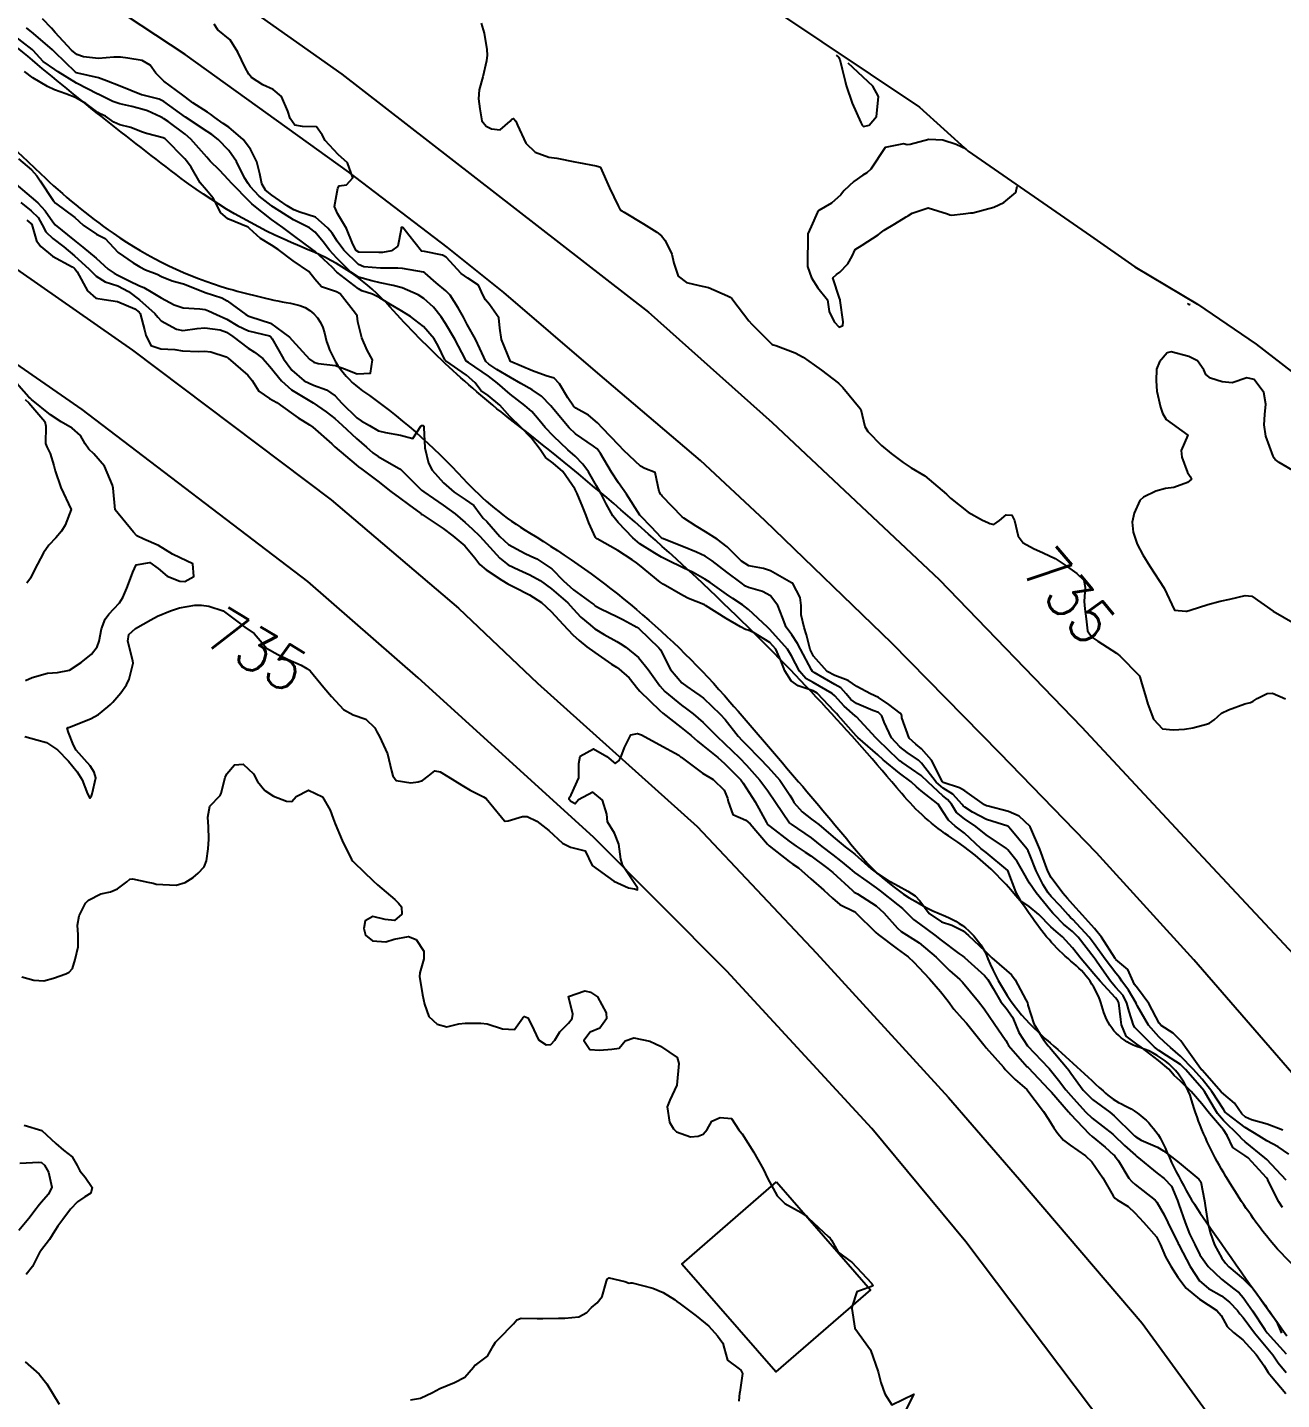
# Model space of a CAD drawing. Header units: metres. Extents: x 307586 to 320046, y 7427249 to 7434250.
# Drawn here: x 316756.6 to 316871.3, y 7432958 to 7433083.5 of the extents above; entities that cross this region are included whole.
import ezdxf
from ezdxf.enums import TextEntityAlignment as Align

# ---------------------------------------------------------------- set-up
doc = ezdxf.new("R2010")
doc.units = ezdxf.units.M
doc.header["$MEASUREMENT"] = 0
for name, color, linetype in [('Area', 45, 'Continuous'), ('Cotas', 45, 'Continuous'), ('Curvas de Nivel 1m', 11, 'Continuous'), ('Curvas de Nivel 5m', 15, 'Continuous'), ('Edificações', 30, 'Continuous'), ('Hidrografia', 140, 'Continuous'), ('Vias Primárias', 230, 'Continuous')]:
    doc.layers.add(name, color=color, linetype=linetype)
doc.styles.add('Style-STANDARD', font='STANDARD.shx')

msp = doc.modelspace()

# ---------------------------------------------------------------- linework, layer by layer
at = {"layer": 'Area'}
msp.add_polyline3d([(316824.71, 7433085.18, 738.48), (316838.16, 7433076.2, 743.81), (316842.61, 7433072.18, 737.76), (316853.8, 7433064.41, 734.72), (316857.86, 7433061.59, 734.48), (316863.59, 7433058.17, 735.29), (316868.94, 7433054.52, 734.84), (316873.78, 7433050.76, 734.61)], dxfattribs=at)
at = {"layer": 'Curvas de Nivel 1m', "flags": 128}
for points, elevation in [([(316871.92, 7432980.41), (316870.94, 7432981.08), (316869.93, 7432981.65), (316869.18, 7432982.09), (316867.94, 7432982.86), (316866.26, 7432984.13), (316866.11, 7432984.27), (316865.97, 7432984.47), (316864.89, 7432986.14), (316863.99, 7432987.28), (316863.22, 7432988.16), (316862.02, 7432989.39), (316861.12, 7432990.18), (316860.54, 7432990.7), (316860.04, 7432991.14), (316859.09, 7432992.21), (316858.08, 7432993.97), (316858.01, 7432994.15), (316857.98, 7432994.22), (316857.27, 7432995.41), (316856.67, 7432996.24), (316856.43, 7432996.57), (316856.11, 7432996.98), (316855.14, 7432998.26), (316854.14, 7432999.67), (316853.66, 7433000.27), (316852.17, 7433001.88), (316851.96, 7433002.08), (316851.75, 7433002.3), (316851.01, 7433003.14), (316850.19, 7433004), (316849.93, 7433004.32), (316849.46, 7433005.07), (316848.81, 7433006.33), (316848.24, 7433007.81), (316848.08, 7433008.18), (316847.98, 7433008.34), (316846.52, 7433010.12), (316846.31, 7433010.37), (316846.29, 7433010.39), (316846.27, 7433010.4), (316846.24, 7433010.41), (316844.28, 7433011.02), (316842.99, 7433011.7), (316842.29, 7433012.16), (316842.15, 7433012.27), (316842.05, 7433012.41), (316841.21, 7433013.34), (316840.31, 7433013.9), (316839.67, 7433014.45), (316838.34, 7433016.2), (316838.08, 7433016.46), (316837.04, 7433017.17), (316836.35, 7433017.67), (316835.61, 7433018.5), (316834.94, 7433019.95), (316834.71, 7433020.51), (316834.4, 7433020.81), (316833.9, 7433021.01), (316832.4, 7433021.63), (316831.88, 7433022.01), (316831.45, 7433022.54), (316830.96, 7433023.09), (316830.42, 7433023.39), (316828.54, 7433024.47), (316828.43, 7433024.53), (316828.4, 7433024.55), (316828.37, 7433024.58), (316828.29, 7433024.73), (316827.27, 7433026.6), (316827, 7433027.14), (316826.48, 7433027.93), (316825.98, 7433028.62), (316825.62, 7433029.5), (316825.21, 7433030.62), (316824.52, 7433031.5), (316823.79, 7433031.9), (316822.53, 7433032.24), (316822.25, 7433032.38), (316821.84, 7433032.67), (316820.54, 7433033.65), (316819.21, 7433034.69), (316818.56, 7433035.12), (316817.78, 7433035.49), (316816.57, 7433035.98), (316814.65, 7433036.75), (316814.58, 7433036.79), (316813.62, 7433037.8), (316812.67, 7433038.78), (316812.64, 7433038.82), (316812.6, 7433038.88), (316811.38, 7433040.79), (316810.64, 7433041.83), (316809.98, 7433042.81), (316808.98, 7433044.51), (316808.78, 7433044.82), (316808.67, 7433044.93), (316808.34, 7433045.17), (316806.69, 7433046.32), (316806.11, 7433046.86), (316804.72, 7433048.53), (316804.57, 7433048.72), (316804.45, 7433048.87), (316803.59, 7433049.75), (316802.74, 7433050.32), (316801.7, 7433050.91), (316800.75, 7433051.46), (316799.5, 7433052.2), (316798.77, 7433052.68), (316798.51, 7433052.94), (316797.96, 7433054.13), (316797.55, 7433054.96), (316796.81, 7433056.32), (316796.47, 7433056.97), (316795.97, 7433057.84), (316795.23, 7433058.99), (316794.85, 7433059.4), (316793.97, 7433060.12), (316792.96, 7433061.02), (316792.91, 7433061.06), (316792.86, 7433061.08), (316792.8, 7433061.09), (316790.87, 7433061.44), (316790.45, 7433061.46), (316788.87, 7433061.47), (316787.36, 7433061.57), (316786.87, 7433061.79), (316785.51, 7433063.1), (316784.9, 7433063.94), (316784.44, 7433064.65), (316784.07, 7433065.12), (316782.93, 7433066.13), (316781.5, 7433066.59), (316780.94, 7433066.8), (316780.34, 7433067.17), (316778.95, 7433068.14), (316778.37, 7433068.61), (316778.02, 7433069.19), (316777.85, 7433070.08), (316777.58, 7433071.2), (316777, 7433072.36), (316776.32, 7433073.22), (316775.02, 7433074.35), (316774.5, 7433074.71), (316773.71, 7433075.25), (316773.32, 7433075.54), (316773.04, 7433075.72), (316771.72, 7433076.59), (316771.05, 7433077.09), (316770.79, 7433077.28), (316769.07, 7433078.56), (316768.34, 7433079.31), (316767.81, 7433080.04), (316767.09, 7433080.45), (316765.78, 7433080.66), (316765.1, 7433080.75), (316764.48, 7433080.75), (316763.1, 7433080.65), (316761.71, 7433080.78), (316761.1, 7433081.01), (316760.61, 7433081.4), (316759.13, 7433083.01), (316758.78, 7433083.43), (316757.98, 7433084.27)], 734), ([(316871.35, 7432975.55), (316871.01, 7432976.06), (316870.63, 7432976.82), (316870, 7432978.08), (316869.89, 7432978.26), (316868.22, 7432980.1), (316867.91, 7432980.3), (316866.82, 7432981.02), (316866.3, 7432982.12), (316865.94, 7432982.66), (316864.67, 7432984.14), (316863.97, 7432985.03), (316862.99, 7432986.16), (316861.99, 7432987.12), (316861.45, 7432987.63), (316860.97, 7432988.19), (316860.01, 7432988.98), (316858.42, 7432990.22), (316858.04, 7432990.48), (316857.04, 7432991.23), (316856.63, 7432992.24), (316856.56, 7432992.74), (316856.38, 7432994.25), (316856.29, 7432994.46), (316856.08, 7432994.71), (316854.67, 7432996.26), (316854.11, 7432996.91), (316852.95, 7432998.28), (316852.14, 7432999.31), (316851.22, 7433000.3), (316850.64, 7433000.8), (316850.16, 7433001.22), (316849.08, 7433002.33), (316848.18, 7433003.07), (316847.43, 7433003.59), (316847, 7433004.36), (316846.22, 7433006.37), (316844.24, 7433008.01), (316843.77, 7433008.39), (316842.26, 7433009.79), (316841.41, 7433010.42), (316840.81, 7433010.97), (316840.29, 7433011.78), (316839.86, 7433012.44), (316838.3, 7433013.66), (316837.87, 7433014.03), (316837.38, 7433014.47), (316836.32, 7433015.27), (316834.85, 7433016.5), (316834.35, 7433016.96), (316832.53, 7433018.53), (316832.37, 7433018.69), (316830.73, 7433020.56), (316830.56, 7433020.72), (316830.4, 7433020.9), (316828.81, 7433022.58), (316828.42, 7433022.79), (316827.07, 7433023.25), (316826.42, 7433023.73), (316825.84, 7433024.62), (316825.48, 7433025.58), (316825.01, 7433026.62), (316824.47, 7433027.21), (316822.97, 7433028.15), (316822.48, 7433028.34), (316822.25, 7433028.42), (316821.79, 7433028.66), (316820.49, 7433029.43), (316818.59, 7433030.62), (316818.51, 7433030.67), (316818.43, 7433030.7), (316817.05, 7433031.25), (316816.52, 7433031.53), (316814.73, 7433032.55), (316814.53, 7433032.67), (316814.43, 7433032.75), (316812.55, 7433034.29), (316812.27, 7433034.5), (316811.88, 7433034.78), (316810.57, 7433035.65), (316808.69, 7433036.71), (316808.58, 7433036.78), (316808.54, 7433036.82), (316807.93, 7433038.16), (316807.67, 7433038.83), (316807.38, 7433039.61), (316806.85, 7433040.85), (316806.63, 7433041.27), (316805.55, 7433042.86), (316804.66, 7433043.63), (316803.95, 7433044.16), (316803.46, 7433044.89), (316802.69, 7433045.92), (316801.69, 7433046.91), (316800.71, 7433047.91), (316799.79, 7433048.93), (316798.73, 7433049.81), (316798.06, 7433050.27), (316797.54, 7433050.96), (316796.75, 7433051.68), (316794.86, 7433052.99), (316794.77, 7433053.07), (316794.14, 7433054.35), (316793.77, 7433055.01), (316792.81, 7433056.14), (316791.62, 7433057.03), (316790.83, 7433057.52), (316789.64, 7433058.24), (316788.84, 7433058.72), (316788.62, 7433058.84), (316788.14, 7433059.07), (316787.16, 7433059.39), (316786.85, 7433059.56), (316784.89, 7433061.11), (316784.86, 7433061.13), (316784.47, 7433061.51), (316782.89, 7433062.98), (316782.69, 7433063.14), (316780.91, 7433064.44), (316779.94, 7433065.17), (316778.92, 7433065.92), (316777.28, 7433067.2), (316777.1, 7433067.36), (316776.95, 7433067.51), (316775.25, 7433069.23), (316774.97, 7433069.54), (316774.15, 7433070.42), (316773.3, 7433071.26), (316772.99, 7433071.61), (316771.54, 7433073.27), (316771.02, 7433073.72), (316769.45, 7433074.87), (316769.03, 7433075.15), (316768.94, 7433075.21), (316768.75, 7433075.3), (316767.57, 7433075.85), (316767.04, 7433076.02), (316766.15, 7433076.24), (316765.04, 7433076.48), (316764.39, 7433076.7), (316763.05, 7433077.37), (316763.02, 7433077.38), (316761.07, 7433078.4), (316759.4, 7433079.42), (316759.08, 7433079.62), (316758.03, 7433080.37), (316757.1, 7433081.37), (316757.02, 7433081.45), (316755.12, 7433082.93)], 732), ([(316871.67, 7432978.05), (316869.91, 7432979.92), (316869.74, 7432980.08), (316867.93, 7432981.55), (316867.64, 7432981.82), (316867.38, 7432982.11), (316865.95, 7432983.5), (316865.41, 7432984.14), (316864.56, 7432985.56), (316864.21, 7432986.15), (316863.99, 7432986.44), (316862.49, 7432988.17), (316862.01, 7432988.62), (316860.75, 7432989.46), (316860.03, 7432989.9), (316859.65, 7432990.2), (316858.05, 7432991.8), (316857.84, 7432992.02), (316857.73, 7432992.22), (316857.32, 7432993.48), (316857.12, 7432994.23), (316856.77, 7432994.93), (316856.09, 7432995.7), (316855.62, 7432996.25), (316854.41, 7432997.98), (316854.22, 7432998.27), (316854.12, 7432998.39), (316852.66, 7433000.28), (316852.16, 7433000.79), (316851.33, 7433001.47), (316850.49, 7433002.32), (316850.34, 7433002.48), (316850.18, 7433002.67), (316848.81, 7433004.33), (316848.21, 7433005.21), (316847.57, 7433006.35), (316847.08, 7433007.2), (316846.24, 7433008.27), (316846.11, 7433008.37), (316844.26, 7433009.64), (316843.31, 7433010.4), (316842.28, 7433011.1), (316841.53, 7433011.66), (316841.07, 7433012.43), (316840.73, 7433012.86), (316840.3, 7433013.19), (316838.95, 7433014.45), (316838.32, 7433015.07), (316836.55, 7433016.28), (316836.34, 7433016.4), (316836.24, 7433016.49), (316834.36, 7433018.31), (316834.16, 7433018.51), (316832.39, 7433020.41), (316832.26, 7433020.53), (316831.26, 7433021.41), (316830.41, 7433022.34), (316830.17, 7433022.56), (316828.42, 7433023.57), (316827.77, 7433023.94), (316827.17, 7433024.6), (316826.45, 7433026.01), (316826.08, 7433026.61), (316824.48, 7433028.41), (316824.25, 7433028.63), (316822.51, 7433030.23), (316821.97, 7433030.66), (316821.1, 7433031.26), (316820.52, 7433031.65), (316819.01, 7433032.7), (316818.54, 7433033.02), (316817.45, 7433033.62), (316816.55, 7433034.05), (316815.12, 7433034.74), (316814.56, 7433035.03), (316813.95, 7433035.38), (316812.58, 7433036.26), (316811.94, 7433036.79), (316810.6, 7433038.2), (316810.12, 7433038.8), (316809.52, 7433039.91), (316809.06, 7433040.82), (316808.63, 7433041.55), (316807.88, 7433042.83), (316807.37, 7433043.55), (316806.67, 7433044.27), (316806.01, 7433044.86), (316804.69, 7433046.09), (316803.94, 7433046.88), (316803.38, 7433047.56), (316802.72, 7433048.34), (316802.08, 7433048.91), (316800.73, 7433049.95), (316799.58, 7433050.93), (316798.75, 7433051.57), (316796.91, 7433052.83), (316796.77, 7433052.92), (316796.72, 7433052.97), (316796.63, 7433053.12), (316795.67, 7433054.98), (316794.81, 7433056.4), (316794.41, 7433057), (316793.71, 7433057.89), (316792.84, 7433058.7), (316792.33, 7433059.03), (316790.85, 7433059.67), (316790.03, 7433059.87), (316788.85, 7433060.13), (316788.09, 7433060.31), (316786.86, 7433060.65), (316786.17, 7433061.1), (316784.88, 7433062.38), (316784.2, 7433063.12), (316783.63, 7433063.86), (316782.91, 7433064.76), (316782.38, 7433065.15), (316780.92, 7433065.89), (316779.08, 7433067.04), (316778.94, 7433067.13), (316778.87, 7433067.18), (316777.79, 7433068.04), (316776.96, 7433068.94), (316776.76, 7433069.21), (316776.44, 7433069.74), (316775.7, 7433071.22), (316775, 7433072.24), (316774.04, 7433073.24), (316773.45, 7433073.69), (316773.02, 7433073.97), (316771.03, 7433075.28), (316769.05, 7433076.72), (316768.65, 7433076.91), (316767.05, 7433077.32), (316767.01, 7433077.33), (316765.06, 7433078.12), (316763.83, 7433078.61), (316763.08, 7433078.86), (316761.19, 7433079.29), (316761.08, 7433079.34), (316760.99, 7433079.4), (316759.1, 7433081.22), (316759, 7433081.32), (316758.87, 7433081.42), (316757.13, 7433082.94), (316756.49, 7433083.46)], 733), ([(316830.54, 7433080.95), (316830.74, 7433080.75), (316830.87, 7433080.56), (316831.1, 7433079.68), (316831.36, 7433078.56), (316831.46, 7433078.17), (316832.01, 7433076.55), (316832.78, 7433074.8), (316832.9, 7433074.54), (316833.03, 7433074.41), (316833.55, 7433074.53), (316834.24, 7433075.33), (316834.36, 7433076.52), (316834.42, 7433077.17), (316833.9, 7433078.12), (316831.63, 7433080.21)], 734), ([(316755.78, 7433071.46), (316756.97, 7433070.45), (316757.44, 7433069.92), (316757.75, 7433069.44), (316758.94, 7433067.64), (316759.17, 7433067.42), (316760.92, 7433066.1), (316761.68, 7433065.39), (316762.9, 7433064.56), (316763.71, 7433064.17), (316764.46, 7433063.36), (316764.89, 7433062.89), (316766.26, 7433061.95), (316766.87, 7433061.58), (316767.39, 7433061.32), (316768.45, 7433060.9), (316768.86, 7433060.71), (316769.83, 7433060.31), (316770.85, 7433060.02), (316772.78, 7433059.26), (316772.84, 7433059.24), (316774.35, 7433058.75), (316774.84, 7433058.49), (316776.56, 7433057.21), (316776.82, 7433057.06), (316777.02, 7433057), (316778.81, 7433056.44), (316780.54, 7433055.16), (316780.79, 7433054.89), (316782.39, 7433053.14), (316782.77, 7433052.86), (316783.17, 7433052.73), (316784.76, 7433052.55), (316785.59, 7433052.27), (316786.75, 7433051.81), (316787.96, 7433051.86), (316788.15, 7433053.07), (316787.66, 7433053.96), (316787.16, 7433055.08), (316786.81, 7433056.54), (316786.74, 7433057.09), (316786.6, 7433057.32), (316785.19, 7433059.11), (316784.84, 7433059.3), (316783.49, 7433059.77), (316782.86, 7433060.47), (316782.32, 7433061.15), (316780.88, 7433062.12), (316779.51, 7433063.17), (316778.9, 7433063.58), (316777.89, 7433064.18), (316776.91, 7433065.1), (316776.77, 7433065.21), (316774.92, 7433065.97), (316774.23, 7433066.54), (316773.92, 7433067.25), (316773.56, 7433067.87), (316772.95, 7433068.6), (316772.39, 7433069.27), (316771.55, 7433070.7), (316771.14, 7433071.28), (316770.99, 7433071.46), (316769.18, 7433073.3), (316769.01, 7433073.39), (316767.47, 7433073.77), (316767.02, 7433073.94), (316766.03, 7433074.34), (316765.03, 7433074.57), (316764.49, 7433074.83), (316763.73, 7433075.37), (316763.24, 7433075.58), (316763.04, 7433075.69), (316761.92, 7433076.52), (316761.05, 7433077.04), (316760.11, 7433077.41), (316759.06, 7433077.79), (316758.42, 7433078.07), (316757.07, 7433078.86), (316756.32, 7433079.46)], 731), ([(316842.43, 7433072.36), (316841.5, 7433072.77), (316840.28, 7433073.18), (316839.02, 7433073.24), (316837.3, 7433072.77), (316837.02, 7433072.75), (316836.68, 7433072.83), (316835.01, 7433072.51), (316833.72, 7433070.53), (316833.35, 7433070.18), (316832.98, 7433069.96), (316832.14, 7433069.38), (316831.26, 7433068.56), (316831.13, 7433068.39), (316830.96, 7433068.18), (316830.1, 7433067.42), (316828.94, 7433066.74), (316828.82, 7433066.58), (316828.24, 7433065.27), (316827.94, 7433064.59), (316827.96, 7433063.65), (316827.92, 7433062.59), (316827.92, 7433061.63), (316828.29, 7433060.59), (316828.86, 7433059.66), (316829.74, 7433058.57), (316829.89, 7433057.51), (316830.34, 7433056.56), (316830.82, 7433056.08), (316831.14, 7433056.23), (316831.17, 7433056.56), (316830.89, 7433058.51), (316830.89, 7433058.56), (316830.85, 7433058.72), (316830.23, 7433060.57), (316830.56, 7433060.88), (316830.88, 7433061.1), (316831.59, 7433061.85), (316831.99, 7433062.55), (316832.26, 7433063.18), (316832.9, 7433063.58), (316834.38, 7433064.52), (316834.67, 7433064.76), (316834.92, 7433064.93), (316835.91, 7433065.51), (316836.94, 7433066.15), (316837.15, 7433066.27), (316837.49, 7433066.48), (316838.95, 7433066.98), (316840.71, 7433066.44), (316840.94, 7433066.33), (316841.08, 7433066.3), (316842.14, 7433066.43), (316842.84, 7433066.52), (316842.94, 7433066.51), (316843.04, 7433066.51), (316844.95, 7433067.05), (316845.86, 7433067.47), (316846.96, 7433068.37), (316847.08, 7433068.96)], 734), ([(316755.12, 7433069.47), (316756.94, 7433067.97), (316757.53, 7433067.44), (316758.2, 7433066.71), (316758.92, 7433065.69), (316759.14, 7433065.42), (316760.9, 7433064), (316761.66, 7433063.39), (316762.88, 7433062.37), (316763.98, 7433061.36), (316764.51, 7433061), (316764.86, 7433060.83), (316765.89, 7433060.31), (316766.85, 7433059.86), (316767.22, 7433059.7), (316767.89, 7433059.31), (316768.83, 7433058.74), (316770.01, 7433058.1), (316770.82, 7433057.84), (316772.36, 7433057.74), (316772.83, 7433057.67), (316773.14, 7433057.57), (316773.87, 7433057.24), (316774.82, 7433056.79), (316775.84, 7433056.19), (316776.8, 7433055.72), (316778.71, 7433055.27), (316778.79, 7433055.24), (316778.86, 7433055.18), (316778.98, 7433054.99), (316780.01, 7433053.17), (316780.76, 7433052.13), (316781.9, 7433051.15), (316782.74, 7433050.75), (316783.94, 7433050.33), (316784.73, 7433049.79), (316785.34, 7433049.1), (316786.71, 7433047.77), (316787.12, 7433047.5), (316787.87, 7433047.07), (316788.7, 7433046.58), (316789.32, 7433046.43), (316790.69, 7433046.19), (316791.82, 7433045.89), (316792.56, 7433047.02), (316792.66, 7433047.07), (316792.7, 7433047.08), (316792.76, 7433047.08), (316792.82, 7433047.02), (316792.82, 7433046.9), (316792.94, 7433045.02), (316793.27, 7433043.62), (316793.59, 7433043), (316794.64, 7433041.83), (316795.62, 7433040.98), (316796.62, 7433040.31), (316797.4, 7433039.75), (316798, 7433038.95), (316798.27, 7433038.61), (316798.6, 7433038.28), (316799.79, 7433036.93), (316800.57, 7433036.19), (316802.1, 7433035.36), (316802.56, 7433035.16), (316803.16, 7433034.88), (316804.54, 7433033.96), (316805.62, 7433032.86), (316806.52, 7433032.03), (316808.2, 7433030.82), (316808.37, 7433030.69), (316808.5, 7433030.58), (316809.01, 7433030.31), (316810.49, 7433029.59), (316811.02, 7433029.33), (316812.03, 7433028.78), (316812.32, 7433028.62), (316812.48, 7433028.5), (316814.32, 7433026.75), (316814.46, 7433026.54), (316815.38, 7433024.74), (316816.42, 7433023.53), (316816.89, 7433023.2), (316817.58, 7433022.71), (316818.07, 7433022.37), (316818.41, 7433022.12), (316819.94, 7433020.68), (316820.39, 7433020.18), (316821.57, 7433018.66), (316821.95, 7433018.25), (316822.35, 7433017.85), (316823.53, 7433016.64), (316824.33, 7433015.82), (316825.38, 7433014.62), (316826.3, 7433013.27), (316826.53, 7433012.85), (316826.67, 7433012.6), (316827.42, 7433011.73), (316828.28, 7433011.07), (316828.94, 7433010.57), (316830.26, 7433009.44), (316831.35, 7433008.54), (316831.86, 7433008.16), (316832.24, 7433007.85), (316833.73, 7433006.51), (316834.22, 7433006.14), (316835.19, 7433005.52), (316836.2, 7433004.97), (316837.09, 7433004.48), (316837.76, 7433004.04), (316838.18, 7433003.58), (316839.05, 7433002.45), (316840.17, 7433001.67), (316841.1, 7433001.36), (316842.16, 7433000.84), (316842.65, 7433000.41), (316844.13, 7432999.02), (316844.78, 7432998.38), (316846.11, 7432997.22), (316846.58, 7432996.84), (316846.91, 7432996.36), (316847.87, 7432994.55), (316848, 7432994.34), (316848.02, 7432994.29), (316848.07, 7432994.06), (316848.62, 7432992.33), (316849.52, 7432990.84), (316849.93, 7432990.32), (316850.03, 7432990.2), (316851.65, 7432988.3), (316851.81, 7432988.1), (316852, 7432987.83), (316853.13, 7432986.28), (316853.97, 7432985.41), (316855.57, 7432984.25), (316855.96, 7432983.93), (316857.69, 7432982.22), (316857.82, 7432982.11), (316857.93, 7432982.01), (316858.44, 7432981.7), (316859.92, 7432981.05), (316860.47, 7432980.74), (316861.2, 7432980.18), (316861.9, 7432979.64), (316863.7, 7432978.15), (316863.88, 7432977.88), (316864.21, 7432976.15), (316864.28, 7432975.73), (316864.52, 7432974.14), (316864.72, 7432973.25), (316865.12, 7432972.14), (316865.8, 7432970.9), (316866.13, 7432970.46), (316866.44, 7432970.12), (316867.78, 7432968.99), (316868.68, 7432968.09), (316869.75, 7432966.6), (316869.96, 7432966.29), (316870.15, 7432966.07), (316870.8, 7432965.13), (316871.27, 7432964.06)], 732), ([(316755.99, 7433067.46), (316756.93, 7433066.71), (316757.57, 7433066.09), (316757.94, 7433065.43), (316758.26, 7433064.78), (316758.9, 7433064.19), (316759.91, 7433063.41), (316760.88, 7433062.58), (316762.2, 7433061.39), (316762.86, 7433060.73), (316763.7, 7433060.21), (316764.85, 7433059.84), (316765.84, 7433059.34), (316766.83, 7433058.58), (316768.24, 7433057.31), (316768.5, 7433056.99), (316768.81, 7433056.66), (316770.21, 7433055.88), (316770.8, 7433055.75), (316772.12, 7433055.95), (316772.8, 7433056.01), (316774.22, 7433055.82), (316774.8, 7433055.6), (316775.37, 7433055.22), (316776.78, 7433054.15), (316777.36, 7433053.78), (316778.12, 7433053.19), (316778.76, 7433052.48), (316779.82, 7433051.17), (316780.73, 7433050.32), (316782.72, 7433049.14), (316783.92, 7433048.32), (316784.71, 7433047.7), (316785.36, 7433047.1), (316786.68, 7433045.87), (316787.58, 7433045.08), (316788.17, 7433044.57), (316788.66, 7433044.23), (316790.53, 7433043.16), (316790.65, 7433043.1), (316790.69, 7433043.07), (316790.72, 7433043.04), (316792.63, 7433041.16), (316792.82, 7433041.01), (316794.61, 7433039.8), (316795.71, 7433038.98), (316796.6, 7433038.21), (316797.24, 7433037.61), (316797.95, 7433036.95), (316798.57, 7433036.28), (316799.77, 7433034.93), (316800.55, 7433034.32), (316801.51, 7433033.87), (316802.54, 7433033.42), (316803.47, 7433032.88), (316804.52, 7433032.13), (316805.99, 7433030.86), (316806.5, 7433030.31), (316807.2, 7433029.55), (316808.03, 7433028.83), (316808.28, 7433028.63), (316808.48, 7433028.48), (316809.31, 7433027.97), (316810.47, 7433027.3), (316810.79, 7433027.12), (316811.32, 7433026.79), (316812.45, 7433025.86), (316813.36, 7433024.76), (316814.42, 7433023.25), (316814.87, 7433022.75), (316816.4, 7433021.48), (316816.84, 7433021.16), (316817.47, 7433020.71), (316818.38, 7433019.92), (316819.59, 7433018.69), (316820.36, 7433017.94), (316821.01, 7433017.33), (316821.69, 7433016.66), (316822.33, 7433016), (316823.57, 7433014.64), (316824.3, 7433013.65), (316824.99, 7433012.62), (316826.27, 7433010.72), (316826.33, 7433010.67), (316826.41, 7433010.61), (316828.25, 7433009.35), (316829.24, 7433008.57), (316830.24, 7433007.79), (316830.94, 7433007.26), (316831.78, 7433006.54), (316832.22, 7433006.18), (316833.34, 7433005.38), (316834.2, 7433004.79), (316834.56, 7433004.51), (316836.18, 7433003.23), (316836.6, 7433002.9), (316837.02, 7433002.48), (316837.6, 7433001.9), (316838.16, 7433001.49), (316839.57, 7433000.45), (316840.15, 7433000), (316841.76, 7432998.78), (316842.12, 7432998.52), (316842.26, 7432998.41), (316844.11, 7432996.75), (316844.42, 7432996.39), (316844.9, 7432995.57), (316845.6, 7432994.37), (316846.07, 7432993.77), (316846.66, 7432992.96), (316846.9, 7432992.36), (316847.24, 7432991.55), (316848.03, 7432990.34), (316849.95, 7432988.32), (316850, 7432988.26), (316850.87, 7432987.19), (316851.55, 7432986.3), (316851.98, 7432985.78), (316853.33, 7432984.28), (316853.95, 7432983.7), (316855.84, 7432982.25), (316855.93, 7432982.17), (316856.91, 7432981.22), (316857.91, 7432980.32), (316858.03, 7432980.22), (316859.89, 7432978.67), (316860.54, 7432978.19), (316861.19, 7432977.5), (316861.74, 7432976.17), (316861.77, 7432976.08), (316861.86, 7432975.83), (316862.44, 7432974.16), (316862.86, 7432973.13), (316863.32, 7432972.15), (316863.8, 7432971.2), (316864.55, 7432970.14), (316865.78, 7432968.99), (316866.91, 7432968.11), (316867.38, 7432967.73), (316867.76, 7432967.32), (316868.62, 7432966.09), (316869.73, 7432964.39), (316869.84, 7432964.2), (316869.94, 7432964.08), (316871.69, 7432962.16)], 733), ([(316756.52, 7433065.85), (316756.91, 7433065.56), (316756.97, 7433065.51), (316757, 7433065.45), (316757.43, 7433063.97), (316757.8, 7433063.44), (316758.88, 7433062.55), (316760.68, 7433061.59), (316760.86, 7433061.46), (316760.92, 7433061.4), (316761.13, 7433061.13), (316762.09, 7433059.39), (316762.83, 7433058.73), (316763.6, 7433058.6), (316764.83, 7433058.42), (316766.42, 7433057.73), (316766.81, 7433057.44), (316766.9, 7433057.33), (316767.28, 7433055.81), (316767.42, 7433055.32), (316767.86, 7433054.39), (316768.78, 7433054.08), (316770.06, 7433054.01), (316770.78, 7433053.91), (316772.21, 7433053.83), (316772.78, 7433053.87), (316773.35, 7433053.82), (316774.77, 7433053.34), (316774.94, 7433053.23), (316776.75, 7433051.67), (316777.13, 7433051.2), (316777.75, 7433050.21), (316778.73, 7433049.55), (316779.38, 7433049.17), (316780.71, 7433048.22), (316781.34, 7433047.78), (316782.38, 7433047.13), (316782.7, 7433046.91), (316784.41, 7433045.38), (316784.67, 7433045.14), (316784.71, 7433045.11), (316786.66, 7433043.46), (316786.87, 7433043.3), (316787.16, 7433043.08), (316788.64, 7433041.98), (316789.83, 7433041.05), (316790.62, 7433040.46), (316791.43, 7433039.85), (316792.55, 7433039.01), (316792.58, 7433038.99), (316792.6, 7433038.97), (316792.67, 7433038.94), (316794.59, 7433037.66), (316795.5, 7433036.98), (316796.57, 7433036.06), (316797.51, 7433034.96), (316797.95, 7433034.35), (316798.54, 7433033.86), (316799.97, 7433032.93), (316800.53, 7433032.59), (316801.14, 7433032.29), (316802.51, 7433031.59), (316803.59, 7433030.88), (316804.49, 7433030.05), (316805.57, 7433028.86), (316806.47, 7433027.91), (316807.03, 7433027.41), (316807.74, 7433026.83), (316808.46, 7433026.3), (316810, 7433025.24), (316810.44, 7433024.96), (316810.67, 7433024.8), (316811.62, 7433023.98), (316812.41, 7433022.98), (316812.58, 7433022.77), (316814.4, 7433020.99), (316814.68, 7433020.75), (316816.37, 7433019.45), (316817.27, 7433018.72), (316817.86, 7433018.21), (316818.35, 7433017.8), (316819.72, 7433016.69), (316820.34, 7433016.15), (316821.82, 7433014.66), (316822.03, 7433014.37), (316822.31, 7433013.94), (316823.12, 7433012.64), (316824.16, 7433010.75), (316824.23, 7433010.63), (316824.27, 7433010.58), (316824.5, 7433010.4), (316826.25, 7433009.04), (316826.88, 7433008.6), (316827.71, 7433008.06), (316828.23, 7433007.72), (316829.78, 7433006.56), (316830.22, 7433006.2), (316832.02, 7433004.53), (316832.11, 7433004.45), (316832.19, 7433004.4), (316832.48, 7433004.24), (316834.18, 7433003.13), (316834.91, 7433002.5), (316836.16, 7433001.08), (316836.47, 7433000.8), (316836.98, 7433000.48), (316838.14, 7432999.74), (316839.68, 7432998.44), (316840.12, 7432998), (316840.91, 7432997.23), (316841.83, 7432996.41), (316842.1, 7432996.14), (316843.56, 7432994.4), (316844.07, 7432993.71), (316844.98, 7432992.38), (316846.04, 7432990.81), (316846.2, 7432990.53), (316846.31, 7432990.37), (316848, 7432988.42), (316848.08, 7432988.34), (316849.98, 7432986.34), (316850.22, 7432986.08), (316851.78, 7432984.29), (316851.86, 7432984.2), (316851.95, 7432984.08), (316853.68, 7432982.27), (316853.93, 7432982.05), (316855.13, 7432981.05), (316855.91, 7432980.37), (316855.98, 7432980.31), (316856.03, 7432980.25), (316856.34, 7432979.81), (316857.31, 7432978.23), (316857.56, 7432977.91), (316857.88, 7432977.64), (316859.7, 7432976.2), (316859.86, 7432976.03), (316860.53, 7432974.87), (316860.87, 7432974.18), (316861.81, 7432972.25), (316861.86, 7432972.17), (316861.9, 7432972.08), (316862.9, 7432970.16), (316863.77, 7432968.83), (316864.57, 7432968.14), (316865.76, 7432967.45), (316866.51, 7432966.88), (316867.23, 7432966.11), (316867.46, 7432965.82), (316867.74, 7432965.48), (316868.78, 7432964.09), (316869.71, 7432962.98), (316870.45, 7432962.07), (316870.96, 7432961.34), (316871.68, 7432960.46)], 734), ([(316872.66, 7433042.75), (316871.05, 7433043.7), (316870.68, 7433043.97), (316870.59, 7433044.08), (316870.5, 7433044.27), (316869.83, 7433046.09), (316869.68, 7433047.13), (316869.73, 7433048.09), (316869.81, 7433049.01), (316869.63, 7433050.09), (316868.76, 7433051.28), (316868.08, 7433051.42), (316866.76, 7433050.96), (316865.84, 7433051.06), (316864.77, 7433051.41), (316864.34, 7433051.73), (316864.16, 7433052.16), (316863.59, 7433052.98), (316862.78, 7433053.37), (316861.17, 7433053.82), (316860.79, 7433053.72), (316860.09, 7433052.9), (316859.84, 7433052.21), (316859.8, 7433051.17), (316859.85, 7433050.21), (316860.19, 7433048.75), (316860.38, 7433048.2), (316860.72, 7433047.62), (316862.7, 7433046.18), (316862.08, 7433044.79), (316862.15, 7433044.19), (316862.66, 7433042.77), (316862.9, 7433042.42), (316863.04, 7433042.17), (316862.65, 7433041.85), (316861.42, 7433041.41), (316860.64, 7433041.32), (316859.77, 7433041.08), (316858.64, 7433040.53), (316858.31, 7433040.22), (316857.8, 7433039.05), (316857.61, 7433038.23), (316857.68, 7433037.32), (316858.06, 7433036.23), (316858.57, 7433035.23), (316859.22, 7433034.21), (316860.53, 7433032.2), (316861.46, 7433030.19), (316862.51, 7433030.08), (316862.6, 7433030.09), (316862.9, 7433030.17), (316864.52, 7433030.7), (316865.65, 7433031.01), (316866.52, 7433031.18), (316867.93, 7433031.52), (316868.53, 7433031.45), (316870.51, 7433030.08), (316872.5, 7433028.92)], 734), ([(316756.42, 7433023.74), (316757.01, 7433024.03), (316758.42, 7433024.43), (316759.35, 7433024.48), (316760.43, 7433024.68), (316761.51, 7433025.38), (316762.44, 7433026.16), (316762.98, 7433026.84), (316763.15, 7433027.36), (316763.36, 7433028.47), (316763.7, 7433029.36), (316764.03, 7433029.81), (316764.49, 7433030.31), (316765, 7433030.84), (316765.31, 7433031.34), (316765.67, 7433032.19), (316766.11, 7433033.33), (316766.22, 7433033.65), (316766.54, 7433034.33), (316767.78, 7433034.54), (316768.54, 7433033.99), (316769.36, 7433033.29), (316770.53, 7433032.82), (316770.99, 7433032.81), (316771.8, 7433033.26), (316771.7, 7433034.41), (316770.55, 7433034.98), (316769.85, 7433035.29), (316768.56, 7433036.09), (316767.22, 7433036.67), (316766.58, 7433036.97), (316766.3, 7433037.33), (316764.6, 7433039.35), (316764.42, 7433041.35), (316764.38, 7433041.6), (316763.64, 7433043.36), (316762.66, 7433044.49), (316762.21, 7433044.92), (316761.88, 7433045.38), (316761.44, 7433046.15), (316760.69, 7433046.84), (316759.68, 7433047.41), (316758.7, 7433048.04), (316756.96, 7433049.45), (316756.83, 7433049.56), (316756.73, 7433049.67), (316755.14, 7433051.47)], 734), ([(316756.38, 7433049.45), (316756.72, 7433049.14), (316758.17, 7433047.43), (316758.28, 7433047.01), (316758.25, 7433045.43), (316758.37, 7433045.13), (316758.66, 7433044.5), (316759.01, 7433043.42), (316759.14, 7433042.92), (316759.64, 7433041.41), (316760.6, 7433039.4), (316760.03, 7433037.96), (316759.72, 7433037.41), (316759.19, 7433036.8), (316758.56, 7433036.13), (316758.05, 7433035.43), (316757.5, 7433034.39), (316757.02, 7433033.44), (316756.86, 7433033.12), (316756.52, 7433032.64)], 734), ([(316756.09, 7432996.65), (316757.19, 7432996.33), (316758.09, 7432996.27), (316758.98, 7432996.52), (316760.1, 7432996.93), (316760.41, 7432997.08), (316760.7, 7432997.39), (316760.96, 7432998.23), (316761.22, 7432999.38), (316761.22, 7433000.47), (316761.17, 7433001.38), (316761.31, 7433002.23), (316761.89, 7433003.37), (316762.18, 7433003.66), (316763.31, 7433004.23), (316764.18, 7433004.43), (316764.84, 7433004.69), (316765.68, 7433005.34), (316765.96, 7433005.57), (316766.2, 7433005.6), (316767.61, 7433005.31), (316768.09, 7433005.2), (316768.19, 7433005.17), (316768.37, 7433005.12), (316770.19, 7433005.04), (316771.01, 7433005.27), (316771.73, 7433005.73), (316772.21, 7433006.11), (316772.75, 7433006.7), (316772.97, 7433007.24), (316773.13, 7433008.34), (316773.18, 7433009.24), (316773.14, 7433010.35), (316773.09, 7433011.24), (316773.28, 7433012.24), (316774.2, 7433013.23), (316774.24, 7433013.28), (316774.29, 7433013.44), (316774.66, 7433014.87), (316774.82, 7433015.22), (316775.51, 7433016.04), (316776.33, 7433016.1), (316777.25, 7433015.2), (316777.64, 7433014.52), (316778.3, 7433013.68), (316779.1, 7433013.17), (316780.29, 7433012.7), (316780.77, 7433012.67), (316781.17, 7433013.15), (316782.3, 7433013.73), (316783.56, 7433013.12), (316784.27, 7433011.9), (316784.55, 7433011.11), (316784.72, 7433010.64), (316785.36, 7433009.1), (316786.23, 7433007.37), (316786.34, 7433007.21), (316786.45, 7433007.09), (316788.2, 7433005.41), (316788.6, 7433005.06), (316790.18, 7433003.71), (316790.53, 7433003.39), (316790.8, 7433003.03), (316790.82, 7433002.37), (316790.15, 7433001.81), (316789.3, 7433001.9), (316788.16, 7433002.17), (316787.46, 7433001.76), (316787.34, 7433001.07), (316787.51, 7433000.44), (316788.13, 7432999.95), (316789.35, 7432999.83), (316790.13, 7433000.08), (316791.44, 7433000.33), (316792.13, 7433000.06), (316792.83, 7432999), (316792.83, 7432998.29), (316792.46, 7432997.01), (316792.44, 7432996.67), (316792.71, 7432995), (316792.91, 7432994.15), (316793.28, 7432993), (316794.04, 7432992.3), (316794.94, 7432992.08), (316796.04, 7432992.34), (316796.61, 7432992.4), (316798.04, 7432992.41), (316798.63, 7432992.34), (316800.04, 7432991.9), (316801.12, 7432991.82), (316801.88, 7432992.89), (316802.05, 7432993), (316802.34, 7432992.89), (316802.67, 7432992.26), (316803.33, 7432990.88), (316804.03, 7432990.42), (316804.44, 7432990.45), (316804.8, 7432990.86), (316805.28, 7432991.62), (316806.05, 7432992.39), (316806.41, 7432992.84), (316806.46, 7432993.24), (316806.07, 7432994.85), (316807.56, 7432995.35), (316808.08, 7432995.25), (316808.7, 7432994.81), (316809.5, 7432993.36), (316809.55, 7432992.81), (316808.92, 7432991.94), (316808.04, 7432991.59), (316807.46, 7432990.83), (316808.02, 7432990), (316808.91, 7432989.92), (316810.02, 7432990.04), (316810.69, 7432990.12), (316811.25, 7432990.78), (316812.04, 7432991.07), (316813.49, 7432990.76), (316814.03, 7432990.52), (316814.46, 7432990.31), (316816.01, 7432989.26), (316816.15, 7432988.73), (316815.98, 7432986.73), (316815.34, 7432985.36), (316815.08, 7432984.74), (316815.31, 7432983.36), (316815.66, 7432982.73), (316815.93, 7432982.46), (316817.23, 7432982.01), (316817.93, 7432982.07), (316818.39, 7432982.24), (316818.74, 7432982.69), (316819.18, 7432983.45), (316819.94, 7432983.77), (316820.97, 7432983.69), (316821.65, 7432982.65), (316821.76, 7432982.48), (316821.93, 7432982.27), (316822.98, 7432980.64), (316823.89, 7432979.01), (316824.09, 7432978.63), (316824.26, 7432978.24), (316825.13, 7432976.62), (316825.85, 7432975.9), (316827.35, 7432975.08), (316827.84, 7432974.74), (316828.01, 7432974.58), (316829.82, 7432972.89), (316829.99, 7432972.73), (316830.1, 7432972.56), (316830.72, 7432971.47), (316831.79, 7432970.67), (316831.97, 7432970.53), (316833.76, 7432968.63), (316833.87, 7432968.51), (316833.88, 7432968.39), (316833.76, 7432968.31), (316832.44, 7432967.84), (316831.99, 7432966.53), (316831.98, 7432966.29), (316832.25, 7432964.52), (316833.69, 7432962.51), (316834.37, 7432960.5), (316834.61, 7432959.55), (316835, 7432958.5), (316835.63, 7432957.49), (316837.64, 7432958.46), (316836.62, 7432956.48)], 736), ([(316756.29, 7432983.07), (316757.92, 7432982.59), (316759.2, 7432981.41), (316759.9, 7432980.8), (316760.68, 7432980.18), (316761.13, 7432979.38), (316761.39, 7432978.89), (316761.87, 7432978.32), (316762.52, 7432977.36), (316762.38, 7432976.84), (316761.85, 7432976.51), (316761.17, 7432976.05), (316760.54, 7432975.39), (316759.82, 7432974.45), (316759.38, 7432973.85), (316759.09, 7432973.41), (316758.6, 7432972.62), (316757.79, 7432971.56), (316757.72, 7432971.48), (316757.69, 7432971.42), (316757.06, 7432970.14), (316756.48, 7432969.43)], 737), ([(316755.88, 7432979.6), (316757.62, 7432979.69), (316757.89, 7432979.65), (316758.15, 7432979.42), (316758.51, 7432978.78), (316758.81, 7432977.41), (316758.51, 7432976.75), (316757.84, 7432975.99), (316757.58, 7432975.68), (316757.39, 7432975.42), (316756.71, 7432974.54), (316755.81, 7432973.44)], 738), ([(316791.63, 7432957.95), (316792.54, 7432958.09), (316793.64, 7432958.61), (316794.29, 7432958.98), (316795.65, 7432959.55), (316796.58, 7432960.03), (316797.37, 7432960.94), (316797.5, 7432961.11), (316797.68, 7432961.21), (316798.67, 7432961.94), (316799.21, 7432962.92), (316799.39, 7432963.23), (316799.7, 7432963.52), (316801.03, 7432964.9), (316801.35, 7432965.26), (316801.72, 7432965.41), (316803.19, 7432965.4), (316803.72, 7432965.39), (316805.15, 7432965.42), (316805.72, 7432965.43), (316807.01, 7432965.54), (316807.73, 7432965.94), (316808.17, 7432966.39), (316808.68, 7432966.81), (316809.15, 7432967.41), (316809.53, 7432968.8), (316809.59, 7432968.98), (316809.77, 7432969.11), (316811.21, 7432968.78), (316811.61, 7432968.62), (316811.76, 7432968.66), (316811.87, 7432968.66), (316813.76, 7432968.18), (316814.73, 7432967.77), (316815.75, 7432967.14), (316815.97, 7432966.96), (316816.26, 7432966.72), (316817.73, 7432965.64), (316818.88, 7432964.69), (316819.7, 7432963.82), (316820.17, 7432963.14), (316820.3, 7432962.67), (316820.59, 7432961.57), (316821.67, 7432960.79), (316821.83, 7432960.65), (316821.96, 7432960.35), (316821.72, 7432958.65), (316821.71, 7432958.58), (316821.63, 7432957.83)], 737), ([(316756.39, 7432961.43), (316757.65, 7432960.31), (316758.36, 7432959.41), (316759.48, 7432957.55)], 737)]:
    msp.add_lwpolyline(points, dxfattribs=dict(at, elevation=elevation))
at = {"layer": 'Curvas de Nivel 5m', "elevation": 735, "flags": 128}
for points in [[(316871.37, 7432982.63), (316869.95, 7432983.17), (316868.5, 7432983.55), (316867.96, 7432983.8), (316867.64, 7432984.1), (316866.96, 7432985.1), (316865.98, 7432985.9), (316865.74, 7432986.13), (316864, 7432988.09), (316863.95, 7432988.15), (316863.69, 7432988.47), (316862.49, 7432990.17), (316862.04, 7432990.79), (316861.36, 7432991.49), (316860.26, 7432992.2), (316860.06, 7432992.41), (316859.12, 7432994.21), (316858.1, 7432995.6), (316857.83, 7432995.95), (316857.69, 7432996.23), (316857.2, 7432997.32), (316856.12, 7432998.23), (316856.1, 7432998.25), (316856.06, 7432998.31), (316854.81, 7433000.26), (316854.16, 7433001.07), (316853.07, 7433002.28), (316852.18, 7433003.27), (316851.7, 7433003.81), (316851.27, 7433004.3), (316850.21, 7433005.74), (316849.89, 7433006.32), (316849.68, 7433006.88), (316849.17, 7433008.33), (316848.31, 7433010.3), (316848.29, 7433010.34), (316848.27, 7433010.38), (316847.28, 7433011.35), (316846.29, 7433011.77), (316844.44, 7433012.24), (316844.29, 7433012.29), (316844.11, 7433012.39), (316842.31, 7433013.65), (316841.82, 7433013.93), (316840.31, 7433014.43), (316840.29, 7433014.44), (316840.26, 7433014.49), (316839.24, 7433016.45), (316838.35, 7433017.5), (316837.81, 7433017.92), (316837.2, 7433018.48), (316836.54, 7433020.33), (316836.53, 7433020.49), (316836.52, 7433020.61), (316836.4, 7433020.76), (316835.36, 7433021.55), (316834.41, 7433022.18), (316833.68, 7433022.52), (316832.42, 7433023.19), (316831.62, 7433023.74), (316830.43, 7433024.19), (316829.71, 7433024.57), (316828.45, 7433025.97), (316828.16, 7433026.58), (316827.82, 7433027.93), (316827.6, 7433028.59), (316827.34, 7433029.76), (316827.34, 7433030.6), (316827.25, 7433031.33), (316826.58, 7433032.61), (316826.56, 7433032.64), (316826.53, 7433032.65), (316826.45, 7433032.69), (316824.54, 7433033.79), (316823.89, 7433033.98), (316822.55, 7433034.25), (316821.88, 7433034.67), (316820.57, 7433035.97), (316819.65, 7433036.69), (316818.59, 7433037.34), (316817.75, 7433037.87), (316816.6, 7433038.61), (316816.45, 7433038.73), (316814.62, 7433040.62), (316814.56, 7433040.69), (316814.52, 7433040.75), (316814.35, 7433041.03), (316813.99, 7433042.76), (316813.04, 7433043.15), (316812.66, 7433043.36), (316811.12, 7433044.8), (316810.68, 7433045.26), (316809.17, 7433046.82), (316808.71, 7433047.31), (316807.9, 7433048.01), (316806.72, 7433048.67), (316806.52, 7433048.85), (316806, 7433049.59), (316805.23, 7433050.87), (316804.75, 7433051.39), (316804.01, 7433051.63), (316802.76, 7433052.08), (316800.77, 7433052.92), (316799.93, 7433054.93), (316799.77, 7433055.97), (316799.68, 7433056.93), (316798.84, 7433058.15), (316798.46, 7433058.57), (316798.26, 7433058.95), (316797.82, 7433059.92), (316796.86, 7433060.55), (316796.24, 7433060.98), (316794.89, 7433062.46), (316794.55, 7433062.66), (316792.89, 7433062.98), (316792.62, 7433063.02), (316791.45, 7433064.49), (316791.05, 7433065.04), (316790.91, 7433065.17), (316790.76, 7433065.19), (316790.75, 7433065.04), (316790.47, 7433063.47), (316789.89, 7433063.05), (316789.06, 7433062.89), (316788.89, 7433062.89), (316788.72, 7433062.89), (316786.89, 7433062.94), (316786.65, 7433063.09), (316786.33, 7433063.66), (316785.77, 7433065.1), (316784.93, 7433066.45), (316784.68, 7433067.11), (316784.96, 7433068.78), (316785.08, 7433068.99), (316785.75, 7433069.1), (316786.34, 7433069.73), (316785.85, 7433071.1), (316784.99, 7433071.85), (316783.82, 7433073.13), (316783.55, 7433073.66), (316783.03, 7433074.38), (316781.74, 7433074.43), (316781.03, 7433074.53), (316780.61, 7433075.16), (316780.4, 7433075.81), (316779.81, 7433077.17), (316779.07, 7433077.8), (316778.11, 7433078.23), (316777.08, 7433078.91), (316776.83, 7433079.21), (316776.49, 7433079.82), (316775.84, 7433081.22), (316775.12, 7433082.34), (316774, 7433083.25), (316773.65, 7433083.77)], [(316798.07, 7433083.88), (316798.35, 7433082.95), (316798.6, 7433081.46), (316798.62, 7433080.95), (316798.57, 7433080.42), (316798.23, 7433078.95), (316797.89, 7433077.78), (316797.83, 7433076.96), (316797.96, 7433076.04), (316798.14, 7433074.95), (316798.53, 7433074.45), (316799.03, 7433074.2), (316799.82, 7433074.13), (316800.73, 7433074.92), (316800.87, 7433075.09), (316801.04, 7433075.15), (316801.26, 7433074.92), (316801.41, 7433074.54), (316802.15, 7433072.91), (316803, 7433072.07), (316804.25, 7433071.63), (316804.99, 7433071.51), (316806.65, 7433071.19), (316806.99, 7433071.12), (316808.59, 7433070.83), (316808.9, 7433070.74), (316808.98, 7433070.66), (316809.8, 7433068.81), (316810.59, 7433067.16), (316810.8, 7433066.8), (316810.94, 7433066.7), (316811.15, 7433066.58), (316812.92, 7433065.52), (316814.14, 7433064.76), (316814.57, 7433064.42), (316814.91, 7433063.99), (316815.51, 7433062.74), (316815.69, 7433061.93), (316816.1, 7433060.74), (316816.86, 7433060.15), (316818.02, 7433059.88), (316818.85, 7433059.71), (316820.59, 7433058.94), (316820.84, 7433058.8), (316820.99, 7433058.68), (316821.57, 7433057.93), (316822.55, 7433056.66), (316822.82, 7433056.34), (316824.53, 7433054.63), (316824.67, 7433054.51), (316824.79, 7433054.46), (316825.02, 7433054.4), (316826.78, 7433053.71), (316827.51, 7433053.33), (316828.56, 7433052.58), (316828.68, 7433052.49), (316828.77, 7433052.44), (316829.2, 7433052.14), (316830.76, 7433050.94), (316831.14, 7433050.56), (316832.72, 7433048.64), (316832.78, 7433048.54), (316833.17, 7433046.99), (316833.42, 7433046.53), (316834.68, 7433045.24), (316835.56, 7433044.5), (316836.66, 7433043.69), (316837.38, 7433043.2), (316838.65, 7433042.46), (316840.64, 7433040.79), (316841, 7433040.44), (316842.61, 7433039.13), (316843.92, 7433038.4), (316844.39, 7433038.19), (316844.6, 7433038.1), (316844.96, 7433038.03), (316845.47, 7433038.38), (316846.09, 7433038.89), (316846.61, 7433038.86), (316846.84, 7433038.37), (316847.19, 7433036.96), (316847.64, 7433036.35), (316848.58, 7433035.82), (316849.47, 7433035.43), (316850.56, 7433034.92), (316851.48, 7433034.31), (316852.55, 7433033.52), (316853.17, 7433032.92), (316853.29, 7433032.29), (316853.21, 7433030.98), (316853.26, 7433030.29), (316853.4, 7433029.38), (316853.51, 7433028.28), (316853.9, 7433027.7), (316854.47, 7433027.36), (316856.17, 7433026.25), (316856.46, 7433026), (316858.23, 7433024.22), (316858.3, 7433024.09), (316858.43, 7433023.66), (316858.85, 7433022.22), (316859.03, 7433021.59), (316859.54, 7433020.21), (316860.38, 7433019.34), (316861.35, 7433019.22), (316862.38, 7433019.31), (316863.14, 7433019.41), (316864.39, 7433019.76), (316864.68, 7433019.85), (316865.11, 7433020.14), (316865.78, 7433020.76), (316866.4, 7433021.07), (316867.9, 7433021.6), (316868.41, 7433021.75), (316868.66, 7433021.85), (316869.03, 7433022.09), (316869.94, 7433022.56), (316870.42, 7433022.59), (316871.61, 7433022.07)], [(316862.92, 7433058.13), (316862.89, 7433058.13), (316862.84, 7433058.12), (316862.76, 7433058.18), (316862.73, 7433058.24), (316862.74, 7433058.25)], [(316756.35, 7433018.62), (316757.46, 7433018.32), (316758.34, 7433018.07), (316759.35, 7433017.41), (316760.33, 7433016.38), (316761.15, 7433015.39), (316761.59, 7433014.66), (316762.07, 7433013.37), (316762.29, 7433012.99), (316762.45, 7433013.21), (316762.5, 7433013.37), (316762.83, 7433014.85), (316762.7, 7433015.37), (316762.32, 7433015.94), (316761.06, 7433017.39), (316760.8, 7433017.84), (316760.36, 7433019), (316760.23, 7433019.4), (316760.32, 7433019.45), (316760.36, 7433019.46), (316760.44, 7433019.48), (316762.37, 7433020.24), (316763.09, 7433020.65), (316763.94, 7433021.35), (316764.17, 7433021.56), (316764.39, 7433021.78), (316765.12, 7433022.63), (316765.64, 7433023.34), (316765.9, 7433023.86), (316766.25, 7433025.33), (316766.22, 7433025.55), (316765.76, 7433027.34), (316765.86, 7433027.95), (316766.47, 7433028.51), (316767.86, 7433029.31), (316768.49, 7433029.62), (316769.66, 7433030.12), (316770.49, 7433030.4), (316771.89, 7433030.65), (316772.5, 7433030.65), (316773.18, 7433030.56), (316774.49, 7433030.13), (316775.71, 7433029.22), (316776.48, 7433028.64), (316777.32, 7433028.05), (316778.05, 7433027.19), (316778.46, 7433026.72), (316779.49, 7433026.13), (316780.44, 7433025.67), (316781.61, 7433025.14), (316782.15, 7433024.86), (316782.43, 7433024.62), (316783.69, 7433023.12), (316784.4, 7433022.27), (316785.49, 7433021.1), (316786.38, 7433020.6), (316787.52, 7433020.22), (316788.37, 7433019.43), (316788.55, 7433019.06), (316788.79, 7433018.63), (316789.52, 7433017.05), (316789.89, 7433015.47), (316789.99, 7433015.04), (316790.31, 7433014.61), (316791.66, 7433014.38), (316792.31, 7433014.47), (316792.7, 7433014.61), (316793.23, 7433015), (316793.84, 7433015.47), (316794.32, 7433015.4), (316795.03, 7433014.98), (316796.3, 7433014.16), (316797.06, 7433013.72), (316798.29, 7433013.12), (316798.54, 7433012.94), (316799.95, 7433011.24), (316800.2, 7433010.92), (316800.26, 7433010.87), (316800.54, 7433010.92), (316801.86, 7433011.3), (316802.27, 7433011.31), (316803.16, 7433010.88), (316804.25, 7433010.04), (316805.5, 7433008.86), (316806.24, 7433008.5), (316807.58, 7433008.18), (316808.22, 7433006.82), (316810.2, 7433005.38), (316811.54, 7433004.78), (316812.1, 7433004.68), (316812.19, 7433004.65), (316812.36, 7433004.6), (316812.37, 7433004.77), (316812.2, 7433005.06), (316811.04, 7433006.79), (316810.85, 7433007.41), (316810.68, 7433008.79), (316810.26, 7433009.77), (316809.63, 7433010.81), (316809.56, 7433011.53), (316809.16, 7433012.81), (316808.3, 7433013.52), (316806.97, 7433012.84), (316806.68, 7433012.46), (316806.29, 7433012.67), (316806.13, 7433012.85), (316806.12, 7433013.02), (316806.3, 7433013.28), (316807.01, 7433014.84), (316807.02, 7433016.15), (316807.13, 7433016.84), (316808.35, 7433017.49), (316809.58, 7433016.81), (316810.33, 7433016.17), (316810.7, 7433016.43), (316810.88, 7433016.79), (316811.18, 7433017.62), (316811.76, 7433018.78), (316812.36, 7433018.9), (316812.74, 7433018.77), (316814.35, 7433017.88), (316816.15, 7433016.93), (316816.34, 7433016.75), (316816.36, 7433016.75), (316816.37, 7433016.73), (316818.32, 7433015.28), (316819.3, 7433014.69), (316820.3, 7433013.71), (316820.6, 7433012.98), (316820.67, 7433012.67), (316821.1, 7433011.49), (316822.28, 7433010.96), (316822.67, 7433010.65), (316824.25, 7433008.79), (316824.41, 7433008.63), (316826.23, 7433007.19), (316826.57, 7433006.95), (316827.08, 7433006.6), (316828.21, 7433005.6), (316829.42, 7433004.57), (316830.19, 7433003.85), (316830.88, 7433003.25), (316832.17, 7433002.62), (316832.32, 7433002.53), (316834.15, 7433000.7), (316834.37, 7433000.51), (316836.13, 7432999.2), (316837.11, 7432998.48), (316837.64, 7432997.99), (316838.11, 7432997.49), (316839.06, 7432996.45), (316840.09, 7432995.31), (316840.78, 7432994.43), (316841.31, 7432993.67), (316842.06, 7432992.83), (316842.44, 7432992.41), (316844.03, 7432990.42), (316844.06, 7432990.39), (316844.26, 7432990.15), (316845.83, 7432988.37), (316846, 7432988.18), (316846.89, 7432987.25), (316847.98, 7432986.34), (316849.49, 7432984.32), (316849.95, 7432983.63), (316850.45, 7432982.82), (316850.8, 7432982.31), (316851.33, 7432981.7), (316851.92, 7432981.26), (316853.34, 7432980.28), (316853.9, 7432979.71), (316854.91, 7432978.26), (316855.87, 7432976.6), (316856.02, 7432976.4), (316856.24, 7432976.24), (316857.24, 7432975.62), (316857.85, 7432975.06), (316858.64, 7432974.21), (316859.82, 7432972.85), (316860.17, 7432972.19), (316860.65, 7432971.04), (316861.14, 7432970.18), (316861.78, 7432969.16), (316862.54, 7432968.16), (316863.75, 7432967.17), (316865.33, 7432966.13), (316865.74, 7432965.66), (316866.28, 7432964.67), (316866.87, 7432964.11), (316867.71, 7432963.43), (316868.94, 7432962.09), (316869.68, 7432961.06), (316870.05, 7432960.45), (316870.34, 7432960.07), (316871.65, 7432958.52)]]:
    msp.add_lwpolyline(points, dxfattribs=at)
at = {"layer": 'Edificações'}
msp.add_lwpolyline([(316825.09, 7432977.89), (316833.67, 7432968.01), (316825.03, 7432960.5), (316816.44, 7432970.37)], close=True, dxfattribs=at)
at = {"layer": 'Hidrografia'}
msp.add_lwpolyline([(316732.26, 7433090.9, 0.004261), (316748.16, 7433078.42, -0.027248), (316757.81, 7433070.1, 0.038764), (316764.42, 7433064.66, 0.082101), (316775.02, 7433059.58, 0.026907), (316781.01, 7433058.18, -0.306453), (316783.74, 7433055.54, 0.192004), (316787.24, 7433050.25, -0.055925), (316796.44, 7433042.22, 0.071719), (316802.51, 7433037.24, -0.078612), (316820.82, 7433021.81, -0.005066), (316832.59, 7433007.94, 0.125833), (316840.53, 7433002.19, -0.206926), (316844.42, 7432998.3, 0.118342), (316849.4, 7432991.23, -0.007701), (316854.94, 7432986.2, 0.078108), (316856.89, 7432984.88, -0.18429), (316860.62, 7432980.99, 0.051832), (316864.36, 7432974.23, 0.004521), (316871.75, 7432963.81, -0.004828)], format="xyb", dxfattribs=at)
at = {"layer": 'Hidrografia', "elevation": 735.42}
msp.add_lwpolyline([(316874.75, 7432968.18, -0.073738), (316868.92, 7432974.2, -0.025778), (316865.59, 7432979.38, -0.058505), (316863.03, 7432985.39, 0.252915), (316858.29, 7432990.17, -0.261809), (316854.92, 7432993.68, 0.158832), (316852.27, 7432997.85, -0.073097), (316848.51, 7433001.99, 0.099725), (316841.12, 7433009.32, -0.072556), (316836.53, 7433013.41, 0.025259), (316821.43, 7433029.66, 0.027802), (316801.03, 7433047.41, -0.044819), (316789.74, 7433057.92, 0.115245), (316782.26, 7433063.15, -0.066257), (316770.66, 7433069.68, -0.013575), (316756.17, 7433081.22, 0.03125), (316745.66, 7433088.99, -0.001988)], format="xyb", dxfattribs=at)
at = {"layer": 'Vias Primárias', "elevation": 734.41}
msp.add_lwpolyline([(316352.56, 7433166.64), (316378.58, 7433170.98), (316402.94, 7433174.36), (316426.99, 7433176.92), (316453.64, 7433178.83), (316484.06, 7433179.7), (316511.58, 7433178.66), (316523.93, 7433177.84), (316543.98, 7433174.57), (316569.57, 7433169.66), (316602.95, 7433162.82), (316632.98, 7433155.87), (316655.1, 7433150.19), (316679.48, 7433141.31), (316692.67, 7433135.85), (316709.55, 7433127.6), (316724.62, 7433119.38), (316736.77, 7433112.03), (316749.71, 7433103.8), (316769.9, 7433090.12), (316785.34, 7433079.21), (316813.39, 7433057.45)], dxfattribs=at)
msp.add_lwpolyline([(316352.56, 7433166.64), (316378.58, 7433170.98), (316402.94, 7433174.36), (316426.99, 7433176.92), (316453.64, 7433178.83), (316484.06, 7433179.7), (316511.58, 7433178.66), (316523.93, 7433177.84), (316543.98, 7433174.57), (316569.57, 7433169.66), (316602.95, 7433162.82), (316632.98, 7433155.87), (316655.1, 7433150.19), (316679.48, 7433141.31), (316692.67, 7433135.85), (316709.55, 7433127.6), (316724.62, 7433119.38), (316736.77, 7433112.03), (316749.71, 7433103.8), (316769.9, 7433090.12), (316785.34, 7433079.21), (316813.39, 7433057.45)], dxfattribs=at)
at = {"layer": 'Vias Primárias'}
for points in [[(316589.53, 7433134.55), (316612.01, 7433129.11), (316625.71, 7433125), (316643.02, 7433119.23), (316658.14, 7433113.44), (316671.36, 7433108.04), (316684.78, 7433102.1), (316701.17, 7433094.21), (316715.68, 7433086.43), (316724.14, 7433081.63), (316731.36, 7433077.35), (316742.65, 7433070.22), (316754.29, 7433062.28), (316766.19, 7433053.97), (316784.36, 7433040.26), (316796, 7433030.37), (316803.22, 7433023.51), (316817.83, 7433010.4), (316828.75, 7432998.81), (316840.81, 7432985.59), (316847.31, 7432978.11), (316858.53, 7432964.96), (316867.9, 7432952.08), (316875.83, 7432941.34, 0.003565)], [(316589.53, 7433134.55), (316612.01, 7433129.11), (316625.71, 7433125), (316643.02, 7433119.23), (316658.14, 7433113.44), (316671.36, 7433108.04), (316684.78, 7433102.1), (316701.17, 7433094.21), (316715.68, 7433086.43), (316724.14, 7433081.63), (316731.36, 7433077.35), (316742.65, 7433070.22), (316754.29, 7433062.28), (316766.19, 7433053.97), (316784.36, 7433040.26), (316796, 7433030.37), (316803.22, 7433023.51), (316817.83, 7433010.4), (316828.75, 7432998.81), (316840.81, 7432985.59), (316847.31, 7432978.11), (316858.53, 7432964.96), (316867.9, 7432952.08), (316875.83, 7432941.34, 0.003565)], [(316819.18, 7432882.43), (316826.8, 7432889.24), (316844.15, 7432905.11), (316861.82, 7432920.89), (316865.97, 7432924.81, 0.176936), (316868.35, 7432929.55, 0.06185), (316868.29, 7432935.72, 0.099063), (316867.21, 7432938.86), (316862.3, 7432946.01), (316842.39, 7432972.4), (316833.81, 7432982.77), (316820.55, 7432997.16), (316808.36, 7433009.42), (316792.33, 7433023.99), (316782.22, 7433032.79), (316761.6, 7433048.55), (316742.68, 7433061.65), (316726.3, 7433071.94), (316706.48, 7433083.66)], [(316819.18, 7432882.43), (316826.8, 7432889.24), (316844.15, 7432905.11), (316861.82, 7432920.89), (316865.97, 7432924.81, 0.176936), (316868.35, 7432929.55, 0.06185), (316868.29, 7432935.72, 0.099063), (316867.21, 7432938.86), (316862.3, 7432946.01), (316842.39, 7432972.4), (316833.81, 7432982.77), (316820.55, 7432997.16), (316808.36, 7433009.42), (316792.33, 7433023.99), (316782.22, 7433032.79), (316761.6, 7433048.55), (316742.68, 7433061.65), (316726.3, 7433071.94), (316706.48, 7433083.66)]]:
    msp.add_lwpolyline(points, format="xyb", dxfattribs=at)
for points in [[(316874, 7432985.78), (316863.25, 7432998.21), (316854.33, 7433007.97), (316845.51, 7433017.1), (316835.63, 7433027.15), (316824.01, 7433038.39), (316818.14, 7433043.86), (316808.73, 7433051.87), (316800.14, 7433059.25), (316794.96, 7433063.37), (316785.97, 7433070.24), (316771.02, 7433081.01), (316757.51, 7433089.93)], [(316874, 7432985.78), (316863.25, 7432998.21), (316854.33, 7433007.97), (316845.51, 7433017.1), (316835.63, 7433027.15), (316824.01, 7433038.39), (316818.14, 7433043.86), (316808.73, 7433051.87), (316800.14, 7433059.25), (316794.96, 7433063.37), (316785.97, 7433070.24), (316771.02, 7433081.01), (316757.51, 7433089.93)], [(316889.31, 7432980.09), (316888.81, 7432980.76), (316872.81, 7432998.24), (316863.25, 7433008.48), (316852.99, 7433019.48), (316840, 7433032.96), (316824.72, 7433047.32), (316813.39, 7433057.45)], [(316889.31, 7432980.09), (316888.81, 7432980.76), (316872.81, 7432998.24), (316863.25, 7433008.48), (316852.99, 7433019.48), (316840, 7433032.96), (316824.72, 7433047.32), (316813.39, 7433057.45)]]:
    msp.add_lwpolyline(points, dxfattribs=at)

# ---------------------------------------------------------------- texts
at = {"layer": 'Cotas', "style": 'Style-STANDARD'}
for rotation, p in [(310.0426, (316851.85, 7433031.5, 735)), (329.0453, (316777.55, 7433026.55, 735))]:
    msp.add_text('735', height=4, rotation=rotation, dxfattribs=at).set_placement(p, align=Align.MIDDLE_CENTER)

doc.saveas('drawing.dxf')
